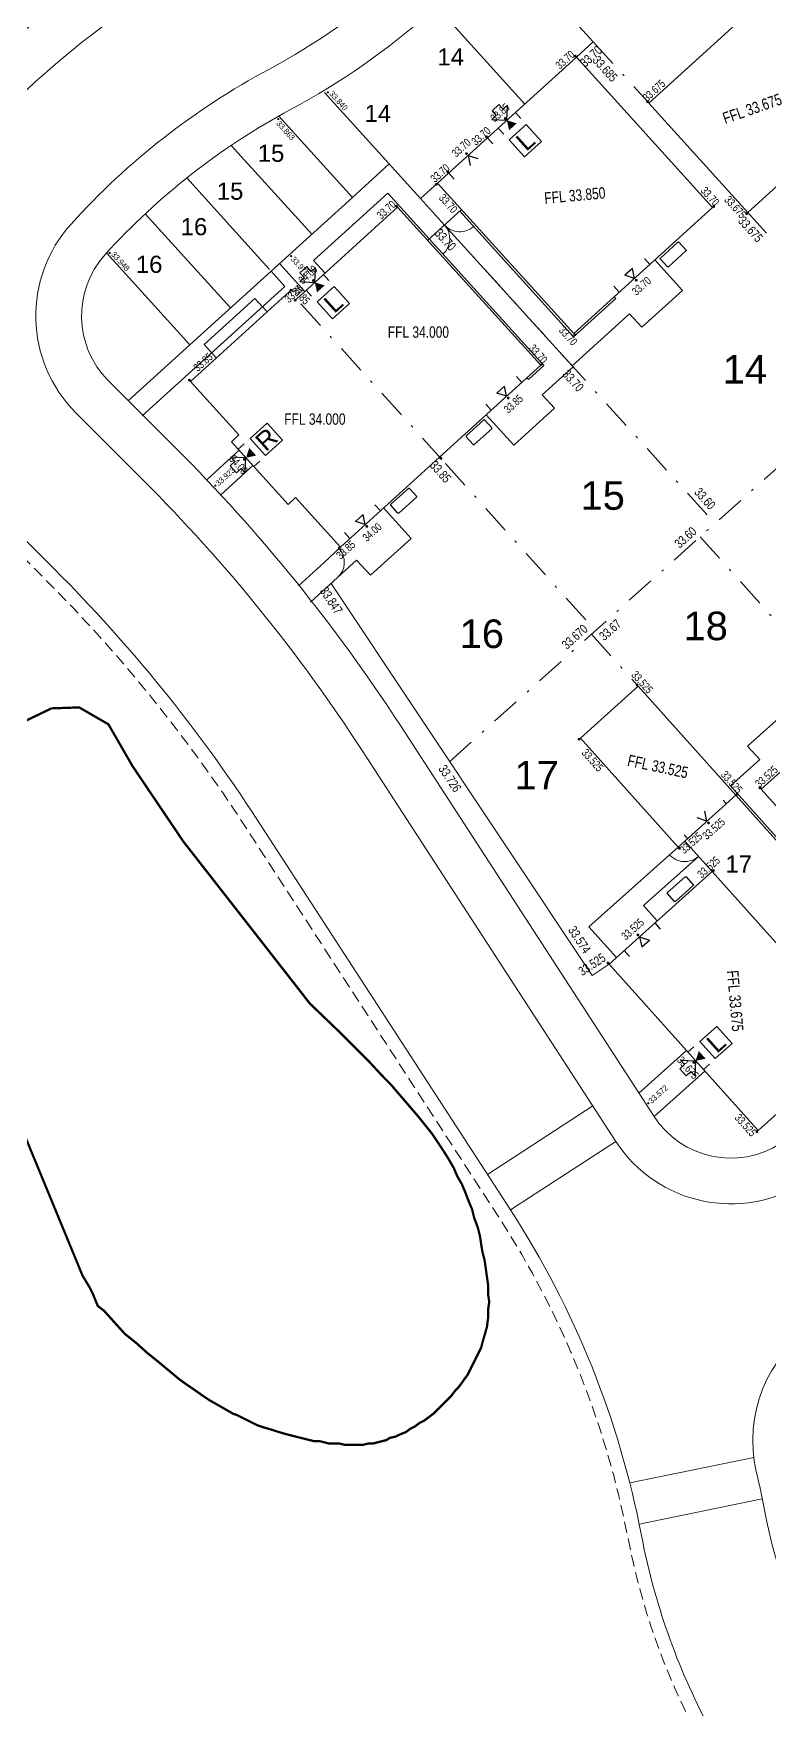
# Model space of a CAD drawing. Header units: metres. Extents: x 337936 to 338610, y 373199 to 374026.
# Drawn here: x 338114.1 to 338146.3, y 373625.1 to 373698.4 of the extents above; entities that cross this region are included whole.
import ezdxf

# ---------------------------------------------------------------- set-up
doc = ezdxf.new("R2010")
doc.units = ezdxf.units.M
doc.linetypes.add('DASHDOT', pattern=[25.4, 12.7, -6.35, 0, -6.35])
doc.linetypes.add('DASHED', pattern=[0.75, 0.5, -0.25])
for name, color, linetype in [('A-WH_HT-Access-Main', 252, 'Continuous'), ('A-WH_HT-Services-ASHP', 252, 'Continuous'), ('A-WH_HT-Wall-Party Wall Line', 252, 'Continuous'), ('A-WH_HT-Wall-Structure', 252, 'Continuous'), ('DGL-Paths', 252, 'Continuous'), ('EXTERNAL_WORKS_BACK_OF_FOOTWAY_LEVELS', 7, 'Continuous'), ('HOUSE_EXTERNAL_LEVELS', 7, 'Continuous'), ('HOUSE_SLAB_LEVEL', 7, 'Continuous'), ('PLOT_BOUNDARY_ANNOTATION', 7, 'Continuous')]:
    doc.layers.add(name, color=color, linetype=linetype)
doc.layers.add('A-WH_HT-Wall-Door Openings', color=252, linetype='Continuous', plot=False)
for name, color, linetype, lineweight in [('DGL_BT Gates', 252, 'Continuous', 9), ('DGL_BT Rear Fencing', 252, 'DASHDOT', 9), ('DGL_BT-Screen Fence', 252, 'FENCELINE2', 9), ('DGL_DRIVE', 252, 'Continuous', 9), ('DGL_Footpath', 252, 'Continuous', 9), ('DGL_Plot Parking', 252, 'Continuous', 9), ('DGL_PlotNo', 252, 'Continuous', 9), ('DGL_ROAD_KERBLINE', 252, 'Continuous', 9), ('DGL_VERGE', 252, 'DASHED', 9), ('POND', 252, 'Continuous', 9), ('REM_PM_G01210_Inland_Water_Line', 252, 'Continuous', 9)]:
    doc.layers.add(name, color=color, linetype=linetype, lineweight=lineweight)
doc.layers.add('HOUSE_DOORS', color=3, linetype='Continuous', true_color=0x00ff00)
doc.styles.add('AnnotativeArial', font='arial.ttf', dxfattribs={"height": 2})
doc.styles.add('ESTROAD', font='arial.ttf', dxfattribs={"width": 0.75})
doc.styles.get("Standard").update_dxf_attribs({"font": 'arial.ttf'})
doc.linetypes.add('FENCELINE2', pattern='A,6.35,-2.54,[132,ltypeshp.shx,S=2.54,R=0,X=-2.54,Y=0],-2.54,25.4', length=36.83)

msp = doc.modelspace()

# ---------------------------------------------------------------- hatches: boundary and pattern name
at = {"layer": 'EXTERNAL_WORKS_BACK_OF_FOOTWAY_LEVELS'}
h = msp.add_hatch(color=256, dxfattribs=at)
edge = h.paths.add_edge_path(flags=17)
edge.add_ellipse((338126.935, 373695.86), major_axis=(0.0354, 0.0354), ratio=1, start_angle=45, end_angle=225, ccw=False)
edge.add_ellipse((338126.935, 373695.86), major_axis=(0.0354, 0.0354), ratio=1, start_angle=225, end_angle=405, ccw=False)
h = msp.add_hatch(color=256, dxfattribs=at)
edge = h.paths.add_edge_path(flags=17)
edge.add_ellipse((338124.767, 373694.694), major_axis=(0.0354, 0.0354), ratio=1, start_angle=45, end_angle=225, ccw=False)
edge.add_ellipse((338124.767, 373694.694), major_axis=(0.0354, 0.0354), ratio=1, start_angle=225, end_angle=405, ccw=False)
h = msp.add_hatch(color=256, dxfattribs=at)
edge = h.paths.add_edge_path(flags=17)
edge.add_ellipse((338117.39, 373688.835), major_axis=(0.0354, 0.0354), ratio=1, start_angle=45, end_angle=225, ccw=False)
edge.add_ellipse((338117.39, 373688.835), major_axis=(0.0354, 0.0354), ratio=1, start_angle=225, end_angle=405, ccw=False)
h = msp.add_hatch(color=256, dxfattribs=at)
edge = h.paths.add_edge_path(flags=17)
edge.add_ellipse((338125.328, 373688.696), major_axis=(0.0354, 0.0354), ratio=1, start_angle=45, end_angle=225, ccw=False)
edge.add_ellipse((338125.328, 373688.696), major_axis=(0.0354, 0.0354), ratio=1, start_angle=225, end_angle=405, ccw=False)
h = msp.add_hatch(color=256, dxfattribs=at)
edge = h.paths.add_edge_path(flags=17)
edge.add_ellipse((338122.013, 373678.654), major_axis=(0.0354, 0.0354), ratio=1, start_angle=45, end_angle=225, ccw=False)
edge.add_ellipse((338122.013, 373678.654), major_axis=(0.0354, 0.0354), ratio=1, start_angle=225, end_angle=405, ccw=False)
h = msp.add_hatch(color=256, dxfattribs=at)
edge = h.paths.add_edge_path(flags=17)
edge.add_ellipse((338140.96, 373651.636), major_axis=(0.0354, 0.0354), ratio=1, start_angle=45, end_angle=225, ccw=False)
edge.add_ellipse((338140.96, 373651.636), major_axis=(0.0354, 0.0354), ratio=1, start_angle=225, end_angle=405, ccw=False)
at = {"layer": 'HOUSE_DOORS'}
for points in [[(338134.774, 373694.638), (338135.203, 373694.5), (338134.87, 373694.198)], [(338126.369, 373687.548), (338126.797, 373687.41), (338126.464, 373687.108)], [(338123.36, 373679.875), (338123.497, 373680.304), (338123.799, 373679.97)], [(338143.033, 373653.493), (338143.173, 373653.92), (338143.474, 373653.585)]]:
    msp.add_hatch(color=256, dxfattribs=at).paths.add_polyline_path(points, flags=17)
at = {"layer": 'HOUSE_EXTERNAL_LEVELS'}
h = msp.add_hatch(color=256, dxfattribs=at)
edge = h.paths.add_edge_path(flags=17)
edge.add_ellipse((338137.763, 373697.447), major_axis=(-0.0448, 0.0448), ratio=1, start_angle=177.19944, end_angle=357.19944, ccw=False)
edge.add_ellipse((338137.763, 373697.447), major_axis=(-0.0448, 0.0448), ratio=1, start_angle=-2.80056, end_angle=177.19944, ccw=False)
h = msp.add_hatch(color=256, dxfattribs=at)
edge = h.paths.add_edge_path(flags=17)
edge.add_ellipse((338140.93, 373695.444), major_axis=(-0.0448, 0.0448), ratio=1, start_angle=-2.80056, end_angle=177.19944, ccw=False)
edge.add_ellipse((338140.93, 373695.444), major_axis=(-0.0448, 0.0448), ratio=1, start_angle=177.19944, end_angle=357.19944, ccw=False)
h = msp.add_hatch(color=256, dxfattribs=at)
edge = h.paths.add_edge_path(flags=17)
edge.add_ellipse((338134.702, 373694.718), major_axis=(0.0448, 0.0448), ratio=1, start_angle=177.19944, end_angle=357.19944, ccw=False)
edge.add_ellipse((338134.702, 373694.718), major_axis=(0.0448, 0.0448), ratio=1, start_angle=-2.80056, end_angle=177.19944, ccw=False)
h = msp.add_hatch(color=256, dxfattribs=at)
edge = h.paths.add_edge_path(flags=17)
edge.add_ellipse((338133.876, 373693.922), major_axis=(-0.0448, 0.0448), ratio=1, start_angle=177.19944, end_angle=357.19944, ccw=False)
edge.add_ellipse((338133.876, 373693.922), major_axis=(-0.0448, 0.0448), ratio=1, start_angle=-2.80056, end_angle=177.19944, ccw=False)
h = msp.add_hatch(color=256, dxfattribs=at)
edge = h.paths.add_edge_path(flags=17)
edge.add_ellipse((338133.004, 373693.179), major_axis=(0.0448, 0.0448), ratio=1, start_angle=177.19944, end_angle=357.19944, ccw=False)
edge.add_ellipse((338133.004, 373693.179), major_axis=(0.0448, 0.0448), ratio=1, start_angle=-2.80056, end_angle=177.19944, ccw=False)
h = msp.add_hatch(color=256, dxfattribs=at)
edge = h.paths.add_edge_path(flags=17)
edge.add_ellipse((338132.18, 373692.384), major_axis=(-0.0448, 0.0448), ratio=1, start_angle=177.19944, end_angle=357.19944, ccw=False)
edge.add_ellipse((338132.18, 373692.384), major_axis=(-0.0448, 0.0448), ratio=1, start_angle=-2.80056, end_angle=177.19944, ccw=False)
h = msp.add_hatch(color=256, dxfattribs=at)
edge = h.paths.add_edge_path(flags=17)
edge.add_ellipse((338131.682, 373691.833), major_axis=(0.0448, 0.0448), ratio=1, start_angle=-2.80056, end_angle=177.19944, ccw=False)
edge.add_ellipse((338131.682, 373691.833), major_axis=(0.0448, 0.0448), ratio=1, start_angle=177.19944, end_angle=357.19944, ccw=False)
h = msp.add_hatch(color=256, dxfattribs=at)
edge = h.paths.add_edge_path(flags=17)
edge.add_ellipse((338129.941, 373690.886), major_axis=(-0.0448, 0.0448), ratio=1, start_angle=177.19944, end_angle=357.19944, ccw=False)
edge.add_ellipse((338129.941, 373690.886), major_axis=(-0.0448, 0.0448), ratio=1, start_angle=-2.80056, end_angle=177.19944, ccw=False)
h = msp.add_hatch(color=256, dxfattribs=at)
edge = h.paths.add_edge_path(flags=17)
edge.add_ellipse((338143.831, 373690.865), major_axis=(0.0448, 0.0448), ratio=1, start_angle=177.19944, end_angle=357.19944, ccw=False)
edge.add_ellipse((338143.831, 373690.865), major_axis=(0.0448, 0.0448), ratio=1, start_angle=-2.80056, end_angle=177.19944, ccw=False)
h = msp.add_hatch(color=256, dxfattribs=at)
edge = h.paths.add_edge_path(flags=17)
edge.add_ellipse((338145.266, 373690.552), major_axis=(0.0448, 0.0448), ratio=1, start_angle=177.19944, end_angle=357.19944, ccw=False)
edge.add_ellipse((338145.266, 373690.552), major_axis=(0.0448, 0.0448), ratio=1, start_angle=-2.80056, end_angle=177.19944, ccw=False)
h = msp.add_hatch(color=256, dxfattribs=at)
edge = h.paths.add_edge_path(flags=17)
edge.add_ellipse((338126.296, 373687.628), major_axis=(0.0448, 0.0448), ratio=1, start_angle=177.19944, end_angle=357.19944, ccw=False)
edge.add_ellipse((338126.296, 373687.628), major_axis=(0.0448, 0.0448), ratio=1, start_angle=-2.80056, end_angle=177.19944, ccw=False)
h = msp.add_hatch(color=256, dxfattribs=at)
edge = h.paths.add_edge_path(flags=17)
edge.add_ellipse((338140.436, 373687.64), major_axis=(0.0448, 0.0448), ratio=1, start_angle=-2.80056, end_angle=177.19944, ccw=False)
edge.add_ellipse((338140.436, 373687.64), major_axis=(0.0448, 0.0448), ratio=1, start_angle=177.19944, end_angle=357.19944, ccw=False)
h = msp.add_hatch(color=256, dxfattribs=at)
edge = h.paths.add_edge_path(flags=17)
edge.add_ellipse((338140.436, 373687.64), major_axis=(0.0448, 0.0448), ratio=1, start_angle=-2.80056, end_angle=177.19944, ccw=False)
edge.add_ellipse((338140.436, 373687.64), major_axis=(0.0448, 0.0448), ratio=1, start_angle=177.19944, end_angle=357.19944, ccw=False)
h = msp.add_hatch(color=256, dxfattribs=at)
edge = h.paths.add_edge_path(flags=17)
edge.add_ellipse((338140.436, 373687.64), major_axis=(0.0448, 0.0448), ratio=1, start_angle=-2.80056, end_angle=177.19944, ccw=False)
edge.add_ellipse((338140.436, 373687.64), major_axis=(0.0448, 0.0448), ratio=1, start_angle=177.19944, end_angle=357.19944, ccw=False)
h = msp.add_hatch(color=256, dxfattribs=at)
edge = h.paths.add_edge_path(flags=17)
edge.add_ellipse((338125.321, 373687.204), major_axis=(-0.0448, 0.0448), ratio=1, start_angle=-92.80056, end_angle=87.19944, ccw=False)
edge.add_ellipse((338125.321, 373687.204), major_axis=(-0.0448, 0.0448), ratio=1, start_angle=87.19944, end_angle=267.19944, ccw=False)
h = msp.add_hatch(color=256, dxfattribs=at)
edge = h.paths.add_edge_path(flags=17)
edge.add_ellipse((338125.51, 373686.769), major_axis=(-0.0448, 0.0448), ratio=1, start_angle=177.19944, end_angle=357.19944, ccw=False)
edge.add_ellipse((338125.51, 373686.769), major_axis=(-0.0448, 0.0448), ratio=1, start_angle=-2.80056, end_angle=177.19944, ccw=False)
h = msp.add_hatch(color=256, dxfattribs=at)
edge = h.paths.add_edge_path(flags=17)
edge.add_ellipse((338137.749, 373685.251), major_axis=(0.0448, 0.0448), ratio=1, start_angle=-2.80056, end_angle=177.19944, ccw=False)
edge.add_ellipse((338137.749, 373685.251), major_axis=(0.0448, 0.0448), ratio=1, start_angle=177.19944, end_angle=357.19944, ccw=False)
h = msp.add_hatch(color=256, dxfattribs=at)
edge = h.paths.add_edge_path(flags=17)
edge.add_ellipse((338136.31, 373683.971), major_axis=(0.0448, 0.0448), ratio=1, start_angle=177.19944, end_angle=357.19944, ccw=False)
edge.add_ellipse((338136.31, 373683.971), major_axis=(0.0448, 0.0448), ratio=1, start_angle=-2.80056, end_angle=177.19944, ccw=False)
h = msp.add_hatch(color=256, dxfattribs=at)
edge = h.paths.add_edge_path(flags=17)
edge.add_ellipse((338120.875, 373683.271), major_axis=(-0.0448, 0.0448), ratio=1, start_angle=-2.80056, end_angle=177.19944, ccw=False)
edge.add_ellipse((338120.875, 373683.271), major_axis=(-0.0448, 0.0448), ratio=1, start_angle=177.19944, end_angle=357.19944, ccw=False)
h = msp.add_hatch(color=256, dxfattribs=at)
edge = h.paths.add_edge_path(flags=17)
edge.add_ellipse((338134.832, 373682.485), major_axis=(0.0448, 0.0448), ratio=1, start_angle=-2.80056, end_angle=177.19944, ccw=False)
edge.add_ellipse((338134.832, 373682.485), major_axis=(0.0448, 0.0448), ratio=1, start_angle=177.19944, end_angle=357.19944, ccw=False)
h = msp.add_hatch(color=256, dxfattribs=at)
edge = h.paths.add_edge_path(flags=17)
edge.add_ellipse((338123.279, 373679.802), major_axis=(-0.0448, 0.0448), ratio=1, start_angle=177.19944, end_angle=357.19944, ccw=False)
edge.add_ellipse((338123.279, 373679.802), major_axis=(-0.0448, 0.0448), ratio=1, start_angle=-2.80056, end_angle=177.19944, ccw=False)
h = msp.add_hatch(color=256, dxfattribs=at)
edge = h.paths.add_edge_path(flags=17)
edge.add_ellipse((338131.879, 373679.854), major_axis=(0.0448, 0.0448), ratio=1, start_angle=-2.80056, end_angle=177.19944, ccw=False)
edge.add_ellipse((338131.879, 373679.854), major_axis=(0.0448, 0.0448), ratio=1, start_angle=177.19944, end_angle=357.19944, ccw=False)
h = msp.add_hatch(color=256, dxfattribs=at)
edge = h.paths.add_edge_path(flags=17)
edge.add_ellipse((338131.884, 373679.856), major_axis=(-0.0448, 0.0448), ratio=1, start_angle=177.19944, end_angle=357.19944, ccw=False)
edge.add_ellipse((338131.884, 373679.856), major_axis=(-0.0448, 0.0448), ratio=1, start_angle=-2.80056, end_angle=177.19944, ccw=False)
h = msp.add_hatch(color=256, dxfattribs=at)
edge = h.paths.add_edge_path(flags=17)
edge.add_ellipse((338128.645, 373676.871), major_axis=(0.0448, 0.0448), ratio=1, start_angle=-2.80056, end_angle=177.19944, ccw=False)
edge.add_ellipse((338128.645, 373676.871), major_axis=(0.0448, 0.0448), ratio=1, start_angle=177.19944, end_angle=357.19944, ccw=False)
h = msp.add_hatch(color=256, dxfattribs=at)
edge = h.paths.add_edge_path(flags=17)
edge.add_ellipse((338127.438, 373675.923), major_axis=(-0.0448, 0.0448), ratio=1, start_angle=177.19944, end_angle=357.19944, ccw=False)
edge.add_ellipse((338127.438, 373675.923), major_axis=(-0.0448, 0.0448), ratio=1, start_angle=-2.80056, end_angle=177.19944, ccw=False)
h = msp.add_hatch(color=256, dxfattribs=at)
edge = h.paths.add_edge_path(flags=17)
edge.add_ellipse((338140.468, 373669.933), major_axis=(-0.0448, 0.0448), ratio=1, start_angle=86.87887, end_angle=266.87887, ccw=False)
edge.add_ellipse((338140.468, 373669.933), major_axis=(-0.0448, 0.0448), ratio=1, start_angle=-93.12113, end_angle=86.87887, ccw=False)
h = msp.add_hatch(color=256, dxfattribs=at)
edge = h.paths.add_edge_path(flags=17)
edge.add_ellipse((338137.935, 373667.563), major_axis=(-0.0448, 0.0448), ratio=1, start_angle=-93.12113, end_angle=86.87887, ccw=False)
edge.add_ellipse((338137.935, 373667.563), major_axis=(-0.0448, 0.0448), ratio=1, start_angle=86.87887, end_angle=266.87887, ccw=False)
h = msp.add_hatch(color=256, dxfattribs=at)
edge = h.paths.add_edge_path(flags=17)
edge.add_ellipse((338145.848, 373665.43), major_axis=(0.0448, 0.0448), ratio=1, start_angle=86.87887, end_angle=266.87887, ccw=False)
edge.add_ellipse((338145.848, 373665.43), major_axis=(0.0448, 0.0448), ratio=1, start_angle=266.87887, end_angle=446.87887, ccw=False)
h = msp.add_hatch(color=256, dxfattribs=at)
edge = h.paths.add_edge_path(flags=17)
edge.add_ellipse((338144.846, 373665.16), major_axis=(-0.0448, 0.0448), ratio=1, start_angle=86.87887, end_angle=266.87887, ccw=False)
edge.add_ellipse((338144.846, 373665.16), major_axis=(-0.0448, 0.0448), ratio=1, start_angle=-93.12113, end_angle=86.87887, ccw=False)
h = msp.add_hatch(color=256, dxfattribs=at)
edge = h.paths.add_edge_path(flags=17)
edge.add_ellipse((338143.6, 373663.897), major_axis=(-0.0448, 0.0448), ratio=1, start_angle=-93.12113, end_angle=86.87887, ccw=False)
edge.add_ellipse((338143.6, 373663.897), major_axis=(-0.0448, 0.0448), ratio=1, start_angle=86.87887, end_angle=266.87887, ccw=False)
h = msp.add_hatch(color=256, dxfattribs=at)
edge = h.paths.add_edge_path(flags=17)
edge.add_ellipse((338142.313, 373662.79), major_axis=(0.0448, 0.0448), ratio=1, start_angle=86.87887, end_angle=266.87887, ccw=False)
edge.add_ellipse((338142.313, 373662.79), major_axis=(0.0448, 0.0448), ratio=1, start_angle=266.87887, end_angle=446.87887, ccw=False)
h = msp.add_hatch(color=256, dxfattribs=at)
edge = h.paths.add_edge_path(flags=17)
edge.add_ellipse((338143.814, 373661.817), major_axis=(0.0448, 0.0448), ratio=1, start_angle=86.87887, end_angle=266.87887, ccw=False)
edge.add_ellipse((338143.814, 373661.817), major_axis=(0.0448, 0.0448), ratio=1, start_angle=266.87887, end_angle=446.87887, ccw=False)
h = msp.add_hatch(color=256, dxfattribs=at)
edge = h.paths.add_edge_path(flags=17)
edge.add_ellipse((338140.508, 373658.998), major_axis=(-0.0448, 0.0448), ratio=1, start_angle=86.87887, end_angle=266.87887, ccw=False)
edge.add_ellipse((338140.508, 373658.998), major_axis=(-0.0448, 0.0448), ratio=1, start_angle=-93.12113, end_angle=86.87887, ccw=False)
h = msp.add_hatch(color=256, dxfattribs=at)
edge = h.paths.add_edge_path(flags=17)
edge.add_ellipse((338139.195, 373657.774), major_axis=(-0.0448, 0.0448), ratio=1, start_angle=86.87887, end_angle=266.87887, ccw=False)
edge.add_ellipse((338139.195, 373657.774), major_axis=(-0.0448, 0.0448), ratio=1, start_angle=-93.12113, end_angle=86.87887, ccw=False)
h = msp.add_hatch(color=256, dxfattribs=at)
edge = h.paths.add_edge_path(flags=17)
edge.add_ellipse((338142.953, 373653.42), major_axis=(0.0448, 0.0448), ratio=1, start_angle=266.87887, end_angle=446.87887, ccw=False)
edge.add_ellipse((338142.953, 373653.42), major_axis=(0.0448, 0.0448), ratio=1, start_angle=86.87887, end_angle=266.87887, ccw=False)
h = msp.add_hatch(color=256, dxfattribs=at)
edge = h.paths.add_edge_path(flags=17)
edge.add_ellipse((338145.716, 373650.39), major_axis=(-0.0448, 0.0448), ratio=1, start_angle=86.87887, end_angle=266.87887, ccw=False)
edge.add_ellipse((338145.716, 373650.39), major_axis=(-0.0448, 0.0448), ratio=1, start_angle=-93.12113, end_angle=86.87887, ccw=False)

# ---------------------------------------------------------------- linework, layer by layer
at = {"layer": 'A-WH_HT-Access-Main'}
for points in [[(338134.774, 373694.638), (338134.807, 373695.294), (338134.614, 373695.12), (338134.426, 373695.327), (338134.122, 373695.052), (338134.31, 373694.845), (338134.118, 373694.67), (338134.774, 373694.638)], [(338126.369, 373687.547), (338126.401, 373688.204), (338126.208, 373688.029), (338126.02, 373688.236), (338125.717, 373687.961), (338125.905, 373687.754), (338125.712, 373687.579), (338126.369, 373687.547)], [(338123.354, 373679.872), (338122.697, 373679.904), (338122.872, 373679.711), (338122.665, 373679.523), (338122.94, 373679.219), (338123.147, 373679.408), (338123.322, 373679.215), (338123.354, 373679.872)], [(338143.033, 373653.493), (338142.997, 373652.836), (338142.824, 373653.03), (338142.615, 373652.843), (338142.342, 373653.148), (338142.55, 373653.335), (338142.376, 373653.528), (338143.033, 373653.493)]]:
    msp.add_lwpolyline(points, dxfattribs=at)
at = {"layer": 'A-WH_HT-Services-ASHP'}
for points in [[(338141.491, 373688.568, -0.414214), (338141.493, 373688.61), (338142.26, 373689.306, -0.414214), (338142.302, 373689.304), (338142.61, 373688.964, -0.414214), (338142.608, 373688.922), (338141.841, 373688.227, -0.414214), (338141.799, 373688.229)], [(338133.806, 373681.524, 0.414214), (338133.764, 373681.526), (338132.997, 373680.83, 0.414214), (338132.995, 373680.788), (338133.303, 373680.449, 0.414214), (338133.345, 373680.447), (338134.112, 373681.142, 0.414214), (338134.114, 373681.184)], [(338142.928, 373661.197, -0.414214), (338142.926, 373661.155), (338142.155, 373660.464, -0.414214), (338142.113, 373660.466), (338141.807, 373660.807, -0.414214), (338141.809, 373660.85), (338142.58, 373661.541, -0.414214), (338142.622, 373661.538)]]:
    msp.add_lwpolyline(points, format="xyb", close=True, dxfattribs=at)
at = {"layer": 'A-WH_HT-Services-ASHP', "elevation": 0}
msp.add_lwpolyline([(338129.695, 373677.796, -0.414214), (338129.697, 373677.838), (338130.463, 373678.533, -0.414214), (338130.506, 373678.531), (338130.813, 373678.192, -0.414214), (338130.811, 373678.149), (338130.045, 373677.454, -0.414214), (338130.002, 373677.456)], format="xyb", close=True, dxfattribs=at)
at = {"layer": 'A-WH_HT-Wall-Door Openings', "linetype": 'ByBlock'}
for p, q in [((338135.39, 373694.72), (338135.153, 373694.981)), ((338134.633, 373694.033), (338134.396, 373694.294)), ((338134.162, 373693.607), (338133.925, 373693.868)), ((338132.466, 373692.068), (338132.229, 373692.329)), ((338141.033, 373688.329), (338140.797, 373688.59)), ((338126.984, 373687.629), (338126.748, 373687.89)), ((338139.692, 373687.113), (338139.456, 373687.374)), ((338126.227, 373686.942), (338125.99, 373687.203)), ((338135.43, 373683.172), (338135.193, 373683.433)), ((338134.089, 373681.956), (338133.852, 373682.217)), ((338123.272, 373680.487), (338123.011, 373680.25)), ((338123.959, 373679.73), (338123.698, 373679.493)), ((338129.237, 373677.556), (338129, 373677.817)), ((338127.896, 373676.34), (338127.659, 373676.601)), ((338141.254, 373659.522), (338141.489, 373659.259)), ((338139.906, 373658.313), (338140.142, 373658.051)), ((338142.954, 373654.108), (338142.692, 373653.873)), ((338143.637, 373653.347), (338143.374, 373653.112))]:
    msp.add_line(p, q, dxfattribs=at)
at = {"layer": 'A-WH_HT-Wall-Party Wall Line', "linetype": 'DASHDOT', "lineweight": 15, "ltscale": 0.1}
for points in [[(338131.93, 373679.796), (338125.161, 373687.262)], [(338131.93, 373679.796), (338125.464, 373686.928)]]:
    msp.add_lwpolyline(points, dxfattribs=at)
at = {"layer": 'A-WH_HT-Wall-Structure', "lineweight": -3}
for p, q in [((338121.524, 373684.825), (338123.748, 373686.842)), ((338123.748, 373686.842), (338124.277, 373686.258)), ((338122.053, 373684.241), (338121.524, 373684.825))]:
    msp.add_line(p, q, dxfattribs=at)
at = {"layer": 'A-WH_HT-Wall-Structure'}
for p, q in [((338144.237, 373664.902), (338144.38, 373664.742)), ((338142.532, 373663.373), (338142.675, 373663.213))]:
    msp.add_line(p, q, dxfattribs=at)
for points in [[(338140.979, 373695.389), (338145.32, 373690.602), (338150.063, 373694.902), (338145.722, 373699.69)], [(338140.517, 373669.878), (338137.99, 373667.612), (338142.264, 373662.845), (338144.791, 373665.111)]]:
    msp.add_lwpolyline(points, close=True, dxfattribs=at)
at = {"layer": 'A-WH_HT-Wall-Structure', "lineweight": -3}
for points in [[(338137.813, 373697.392), (338131.736, 373691.883), (338137.7, 373685.306), (338143.776, 373690.816)], [(338139.244, 373657.719), (338145.771, 373650.439), (338150.287, 373654.488), (338143.759, 373661.768)]]:
    msp.add_lwpolyline(points, close=True, dxfattribs=at)
for points in [[(338125.564, 373686.817), (338129.991, 373690.83), (338136.256, 373683.921), (338131.83, 373679.907)], [(338131.83, 373679.907), (338127.487, 373675.969), (338125.528, 373678.129), (338125.202, 373677.833), (338122.715, 373680.576), (338123.041, 373680.872), (338120.919, 373683.213), (338125.262, 373687.151)], [(338149.914, 373668.977), (338145.897, 373665.375), (338152.273, 373658.263), (338156.29, 373661.865)]]:
    msp.add_lwpolyline(points, dxfattribs=at)
at = {"layer": 'DGL-Paths', "flags": 128}
for points in [[(338128.011, 373691.264), (338129.623, 373692.725)], [(338126.308, 373688.505), (338129.561, 373691.454)], [(338129.561, 373691.454), (338136.397, 373683.914), (338135.716, 373683.296), (338135.649, 373683.37)], [(338130.995, 373691.211), (338132.043, 373690.056)], [(338132.71, 373690.66), (338137.693, 373685.165), (338139.541, 373686.84), (338139.474, 373686.915)], [(338141.252, 373688.527), (338142.461, 373687.193), (338140.683, 373685.581), (338140.146, 373686.174), (338137.631, 373683.893), (338132.043, 373690.056)], [(338124.456, 373688.04), (338125.06, 373687.373)], [(338125.924, 373687.143), (338124.815, 373688.365)], [(338126.813, 373687.949), (338126.308, 373688.505)], [(338125.06, 373687.373), (338118.811, 373681.706)], [(338122.204, 373684.783), (338123.991, 373686.403)], [(338120.9, 373684.815), (338118.206, 373682.373)], [(338133.871, 373681.758), (338135.08, 373680.425), (338136.858, 373682.037), (338136.321, 373682.63), (338137.669, 373683.851), (338137.125, 373684.451)], [(338123.05, 373680.203), (338121.649, 373678.916)], [(338123.659, 373679.54), (338122.258, 373678.253)], [(338129.372, 373677.679), (338130.581, 373676.345), (338128.803, 373674.733), (338128.198, 373675.401)], [(338126.77, 373675.297), (338125.657, 373674.273)], [(338128.198, 373675.401), (338126.185, 373673.55)], [(338148.294, 373667.525), (338147.093, 373668.865), (338145.306, 373667.263), (338145.84, 373666.667), (338144.559, 373665.519)], [(338151.203, 373658.109), (338144.559, 373665.519)], [(338142.264, 373662.845), (338138.366, 373659.35), (338139.567, 373658.009)], [(338141.354, 373659.612), (338140.753, 373660.282), (338143.159, 373662.438)], [(338140.753, 373660.282), (338140.753, 373660.282)], [(338138.107, 373658.043), (338138.105, 373658.041)], [(338142.633, 373653.939), (338140.555, 373652.077)], [(338143.434, 373653.046), (338141.217, 373651.058)]]:
    msp.add_lwpolyline(points, dxfattribs=at)
at = {"layer": 'DGL_BT Gates'}
for centre, start, end in [((338131.376, 373689.451), 311.87887, 41.87887), ((338132.71, 373690.66), 222.52001, 312.52001), ((338126.759, 373675.3), 311.87887, 41.87887), ((338142.558, 373663.108), 221.87738, 311.87887)]:
    msp.add_arc(centre, 0.9, start, end, dxfattribs=at)
at = {"layer": 'DGL_BT Rear Fencing', "ltscale": 0.1, "flags": 128}
for points in [[(338138.554, 373698.064), (338140.907, 373695.468)], [(338145.286, 373690.639), (338152.395, 373682.799)], [(338132.043, 373690.056), (338143.882, 373676.999)], [(338132.27, 373666.588), (338147.999, 373680.691), (338148.923, 373679.661)], [(338132.087, 373679.623), (338138.647, 373672.306)], [(338143.238, 373676.422), (338149.914, 373668.977)], [(338138.477, 373672.154), (338140.517, 373669.878)]]:
    msp.add_lwpolyline(points, dxfattribs=at)
at = {"layer": 'DGL_BT-Screen Fence', "ltscale": 0.03, "flags": 128}
for points in [[(338138.69, 373697.914), (338136.872, 373699.918), (338137.155, 373704.816), (338142.176, 373709.209)], [(338137.813, 373697.392), (338138.554, 373698.064)], [(338131.302, 373689.384), (338132.784, 373690.727)], [(338127.487, 373675.969), (338126.77, 373675.297)], [(338127.077, 373674.37), (338138.513, 373657.232), (338139.244, 373657.719)], [(338151.873, 373658.71), (338151.129, 373658.043), (338144.791, 373665.111)], [(338143.759, 373661.768), (338142.558, 373663.108)]]:
    msp.add_lwpolyline(points, dxfattribs=at)
at = {"layer": 'DGL_DRIVE'}
for points in [[(338135.559, 373695.349), (338131.692, 373699.615)], [(338130.995, 373691.211), (338126.79, 373695.849)], [(338124.787, 373694.82), (338128.011, 373691.264)], [(338122.708, 373693.54), (338126.234, 373689.652)], [(338120.762, 373692.113), (338124.391, 373688.111)], [(338131.736, 373691.883), (338130.995, 373691.211)], [(338128.011, 373691.264), (338124.456, 373688.04)], [(338118.944, 373690.545), (338122.678, 373686.428)], [(338117.255, 373688.836), (338120.9, 373684.815)], [(338124.456, 373688.04), (338120.9, 373684.815)]]:
    msp.add_lwpolyline(points, dxfattribs=at)
at = {"layer": 'DGL_Footpath'}
for p, q in [((338117.327, 373683.252), (338120.279, 373680.3)), ((338130.114, 373668.156), (338141.217, 373651.059))]:
    msp.add_line(p, q, dxfattribs=at)
at = {"layer": 'DGL_Footpath', "flags": 128}
for points in [[(338102.434, 373693.819, -0.015874), (338104.471, 373692.971, 0.336215), (338109.184, 373694.038, -0.09315), (338120.551, 373703.333, 0.113623), (338128.773, 373710.631, -0.053984), (338133.027, 373715.42), (338151.043, 373731.755)], [(338144.312, 373712.828), (338139.408, 373708.382, 0.056193), (338136.41, 373704.977, -0.117733), (338125.301, 373695.102, 0.085649), (338117.193, 373688.768, 0.400037), (338117.327, 373683.252), (338120.279, 373680.3, -0.052408), (338130.114, 373668.156), (338141.217, 373651.059)]]:
    msp.add_lwpolyline(points, format="xyb", dxfattribs=at)
at = {"layer": 'DGL_Footpath'}
for centre, radius, start, end in [((338067.423, 373627.444), 74.75, 33, 45), ((338144.571, 373653.237), 4, 213, 303)]:
    msp.add_arc(centre, radius, start, end, dxfattribs=at)
at = {"layer": 'DGL_ROAD_KERBLINE', "flags": 128}
for points in [[(338101.724, 373691.949, -0.015874), (338103.644, 373691.15, 0.336215), (338110.715, 373692.75, -0.09502), (338121.756, 373701.711, 0.117733), (338130.261, 373709.272, -0.056193), (338134.37, 373713.938), (338152.386, 373730.273), (338156.081, 373726.199), (338155.933, 373726.065, 0.414214), (338155.518, 373717.59), (338162.847, 373709.506), (338158.773, 373705.812), (338151.444, 373713.895, 0.414214), (338142.968, 373714.31)], [(338142.968, 373714.31), (338138.065, 373709.864, 0.056193), (338134.77, 373706.122, -0.117733), (338124.355, 373696.864, 0.085649), (338115.712, 373690.112, 0.400037), (338115.913, 373681.838), (338118.865, 373678.886, -0.052408), (338128.436, 373667.066), (338139.539, 373649.969)], [(338077.441, 373690.586), (338085.761, 373689.94, -0.071443), (338099.773, 373686.807, -0.106081), (338109.375, 373680.598), (338114.976, 373674.997, -0.052408), (338123.824, 373664.071), (338134.927, 373646.974)], [(338134.927, 373646.974, -0.096851), (338140.662, 373632.733, 0.074603), (338143.62, 373624.336), (338146.474, 373618.954, 0.145268), (338156.639, 373608.599), (338167.167, 373602.763, -0.100695), (338173.838, 373597.066), (338181.46, 373587.31, -0.097571), (338186.699, 373576.962, 0.053681), (338190.684, 373567.026)], [(338148.265, 373641.923, 0.315946), (338145.689, 373635.528, -0.009873), (338146.063, 373633.77, 0.074603), (338148.479, 373626.913), (338151.333, 373621.531, 0.145268), (338159.306, 373613.409), (338169.834, 373607.573, -0.100695), (338178.172, 373600.452), (338178.412, 373600.144)]]:
    msp.add_lwpolyline(points, format="xyb", dxfattribs=at)
for points in [[(338138.532, 373651.521), (338133.919, 373648.525)], [(338139.539, 373649.969), (338134.927, 373646.974)], [(338145.58, 373636.142), (338140.151, 373635.029)], [(338145.952, 373634.33), (338140.564, 373633.225)]]:
    msp.add_lwpolyline(points, dxfattribs=at)
at = {"layer": 'DGL_ROAD_KERBLINE'}
msp.add_arc((338144.571, 373653.237), 6, 213, 303, dxfattribs=at)
at = {"layer": 'DGL_VERGE', "flags": 128}
msp.add_lwpolyline([(338154.646, 373609.104, -0.125849), (338145.944, 373618.673), (338143.09, 373624.055, -0.074603), (338140.073, 373632.62, 0.096851), (338134.423, 373646.647), (338123.32, 373663.744, 0.052408), (338114.552, 373674.573), (338108.951, 373680.174, 0.106081), (338099.56, 373686.246, 0.071443), (338085.715, 373689.342), (338077.394, 373689.987, 0.120086), (338074.87, 373689.576)], format="xyb", dxfattribs=at)
at = {"layer": 'HOUSE_DOORS'}
for p, q in [((338133.077, 373693.099), (338133.506, 373692.961)), ((338133.077, 373693.099), (338133.172, 373692.659)), ((338140.268, 373688.16), (338139.934, 373687.858)), ((338140.268, 373688.16), (338139.934, 373687.858)), ((338140.268, 373688.16), (338139.934, 373687.858)), ((338140.363, 373687.721), (338140.268, 373688.16)), ((338140.363, 373687.721), (338140.268, 373688.16)), ((338140.363, 373687.721), (338140.268, 373688.16)), ((338140.363, 373687.721), (338139.934, 373687.858)), ((338140.363, 373687.721), (338139.934, 373687.858)), ((338140.363, 373687.721), (338139.934, 373687.858)), ((338134.664, 373683.005), (338134.331, 373682.703)), ((338134.759, 373682.565), (338134.664, 373683.005)), ((338134.759, 373682.565), (338134.331, 373682.703)), ((338128.477, 373677.392), (338128.143, 373677.089)), ((338128.572, 373676.952), (338128.143, 373677.089)), ((338128.572, 373676.952), (338128.477, 373677.392)), ((338143.528, 373663.978), (338143.1, 373664.118)), ((338143.528, 373663.978), (338143.435, 373664.418)), ((338140.58, 373658.918), (338141.008, 373658.778)), ((338140.58, 373658.918), (338140.673, 373658.477)), ((338140.673, 373658.477), (338141.008, 373658.778))]:
    msp.add_line(p, q, dxfattribs=at)
at = {"layer": 'HOUSE_EXTERNAL_LEVELS', "color": 0, "flags": 128}
for points in [[(338134.874, 373693.783), (338135.615, 373694.455), (338136.287, 373693.714), (338135.546, 373693.042), (338134.874, 373693.783)], [(338126.468, 373686.694), (338127.209, 373687.365), (338127.881, 373686.624), (338127.14, 373685.953), (338126.468, 373686.694)], [(338123.542, 373680.716), (338124.283, 373681.388), (338124.955, 373680.647), (338124.214, 373679.975), (338123.542, 373680.716)], [(338143.221, 373654.332), (338143.965, 373655), (338144.633, 373654.255), (338143.888, 373653.588), (338143.221, 373654.332)]]:
    msp.add_lwpolyline(points, dxfattribs=at)
at = {"layer": 'POND', "const_width": 0.1, "flags": 128}
for points in [[(338125.935, 373656.276), (338120.616, 373663.083), (338118.39, 373666.383), (338117.333, 373668.214), (338116.053, 373668.953), (338114.842, 373668.911), (338112.95, 373668)], [(338112.65, 373652.7), (338116.2, 373644.1), (338116.5, 373643.6), (338116.65, 373643.3), (338116.87, 373642.77), (338117.15, 373642.55), (338118.05, 373641.55), (338118.55, 373641.15), (338119.05, 373640.7), (338119.55, 373640.3), (338120.45, 373639.55), (338120.8, 373639.3), (338121.1, 373639.1), (338121.45, 373638.85), (338121.75, 373638.65), (338122.8, 373638.05), (338122.95, 373638), (338123.85, 373637.55), (338124.15, 373637.45), (338124.5, 373637.35), (338124.8, 373637.25), (338125.15, 373637.15), (338126.35, 373636.85), (338126.6, 373636.85), (338127, 373636.75), (338127.45, 373636.75), (338127.65, 373636.7), (338128.5, 373636.7), (338128.7, 373636.75), (338128.9, 373636.75), (338129.5, 373636.9), (338129.65, 373637), (338129.9, 373637.05), (338130.1, 373637.15), (338130.35, 373637.25), (338130.55, 373637.4), (338130.75, 373637.5), (338130.95, 373637.65), (338131.15, 373637.75), (338131.55, 373638.05), (338132.35, 373638.85), (338132.5, 373639.05), (338132.65, 373639.2), (338132.8, 373639.4), (338132.9, 373639.55), (338133.05, 373639.75), (338133.65, 373640.95), (338133.7, 373641.15), (338133.9, 373641.85), (338133.95, 373642.25), (338133.95, 373642.6), (338134, 373642.95), (338133.95, 373643.3), (338133.95, 373643.7), (338133.8, 373644.75), (338133.7, 373645.15), (338133.65, 373645.45), (338133.6, 373645.8), (338133.5, 373646.2), (338133.35, 373646.6), (338133.25, 373647), (338133.1, 373647.35), (338132.95, 373647.75), (338132.8, 373648.1), (338132.6, 373648.45), (338132.45, 373648.8), (338132.25, 373649.15), (338132, 373649.55), (338131.5, 373650.3), (338130.9, 373651.05), (338129.7, 373652.45), (338129.4, 373652.75), (338128.75, 373653.45), (338127.45, 373654.75), (338126.15, 373656), (338125.95, 373656.25), (338125.935, 373656.276)]]:
    msp.add_lwpolyline(points, dxfattribs=at)
at = {"layer": 'REM_PM_G01210_Inland_Water_Line'}
msp.add_lwpolyline([(338116.87, 373642.77), (338116.65, 373643.3), (338116.5, 373643.6), (338116.2, 373644.1), (338112.65, 373652.7), (338109.95, 373659.1), (338109.77, 373659.62)], dxfattribs=at)

# ---------------------------------------------------------------- texts
at = {"layer": 'DGL_Plot Parking', "char_height": 0.75, "attachment_point": 5, "style": 'AnnotativeArial'}
for s, insert in [('14', (338132.313, 373697.412)), ('14', (338129.126, 373694.937)), ('15', (338124.45, 373693.191)), ('15', (338122.659, 373691.532)), ('16', (338121.078, 373689.978)), ('16', (338119.116, 373688.332)), ('17', (338144.92, 373662.104))]:
    msp.add_mtext(s, dxfattribs=dict(at, insert=insert))
at = {"layer": 'DGL_PlotNo', "char_height": 1.25, "width": 2.66537, "attachment_point": 5, "style": 'AnnotativeArial'}
for s, insert in [('14', (338145.191, 373683.744)), ('15', (338138.967, 373678.214)), ('16', (338133.676, 373672.166)), ('18', (338143.474, 373672.51)), ('17', (338136.077, 373665.988))]:
    msp.add_mtext(s, dxfattribs=dict(at, insert=insert))
at = {"layer": 'EXTERNAL_WORKS_BACK_OF_FOOTWAY_LEVELS', "linetype": 'Continuous', "style": 'ESTROAD', "width": 0.75}
for s, rotation, p in [('33.840', 312.19943, (338126.979, 373695.777)), ('33.863', 312.19943, (338124.663, 373694.476)), ('33.948', 312.19943, (338117.433, 373688.753)), ('33.976', 312.19943, (338125.296, 373688.547)), ('33.923', 42.19944, (338122.162, 373678.622)), ('33.572', 41.87887, (338141.108, 373651.603))]:
    msp.add_text(s, height=0.25, rotation=rotation, dxfattribs=at).set_placement(p)
at = {"layer": 'HOUSE_DOORS', "color": 100, "linetype": 'Continuous', "style": 'ESTROAD', "width": 0.75}
for s, rotation, p in [('33.85', 42.19944, (338134.248, 373694.535)), ('33.70', 42.19944, (338132.552, 373692.997)), ('34.00', 42.19944, (338125.843, 373687.446)), ('33.70', 42.19944, (338140.442, 373686.952)), ('33.85', 42.19944, (338134.837, 373681.795)), ('34.00', 312.19943, (338122.591, 373679.796)), ('34.00', 42.19944, (338128.651, 373676.183)), ('33.525', 41.87887, (338143.525, 373663.14)), ('33.525', 41.87887, (338139.977, 373658.749)), ('33.675', 311.87888, (338142.195, 373653.495))]:
    msp.add_text(s, height=0.35, rotation=rotation, dxfattribs=at).set_placement(p)
at = {"layer": 'HOUSE_EXTERNAL_LEVELS', "color": 0, "linetype": 'Continuous', "style": 'ESTROAD', "width": 0.75}
for s, rotation, p in [('33.70', 42.19944, (338137.094, 373696.845)), ('33.675', 42.19944, (338140.916, 373695.436)), ('33.70', 42.19944, (338133.418, 373693.512)), ('33.70', 42.19944, (338131.625, 373691.886)), ('33.70', 312.19943, (338143.229, 373691.534)), ('33.70', 42.19944, (338129.271, 373690.285)), ('33.70', 312.19943, (338131.769, 373691.217)), ('33.675', 312.19943, (338144.263, 373691.138)), ('33.85', 42.19944, (338125.236, 373686.625)), ('33.85', 312.19943, (338125.314, 373687.218)), ('33.70', 312.19943, (338137.02, 373685.426)), ('33.85', 42.19944, (338121.253, 373683.62)), ('33.70', 312.19943, (338135.708, 373684.641)), ('33.85', 42.19944, (338127.5, 373675.409)), ('33.525', 311.87888, (338140.19, 373670.359)), ('33.525', 311.87888, (338138.019, 373666.946)), ('33.525', 311.87888, (338144.11, 373665.987)), ('33.525', 41.87887, (338145.834, 373665.423)), ('33.525', 41.87887, (338142.534, 373662.52)), ('33.525', 41.87887, (338143.301, 373661.461)), ('33.525', 311.87888, (338144.717, 373650.981))]:
    msp.add_text(s, height=0.35, rotation=rotation, dxfattribs=at).set_placement(p)
at = {"layer": 'HOUSE_EXTERNAL_LEVELS', "color": 0, "char_height": 0.8, "width": 0.8, "attachment_point": 5, "line_spacing_factor": 0.888}
for s, insert, rotation in [('\\W1.00;L', (338135.581, 373693.749), 42.19944), ('\\W1.00;L', (338127.175, 373686.659), 42.19944), ('\\W1.00;R', (338124.249, 373680.681), 42.19944), ('\\W1.00;L', (338143.927, 373654.294), 41.87887)]:
    msp.add_mtext(s, dxfattribs=dict(at, insert=insert, rotation=rotation))
at = {"layer": 'HOUSE_SLAB_LEVEL', "color": 1, "linetype": 'Continuous', "true_color": 0xff0000, "style": 'ESTROAD', "width": 0.75}
for s, rotation, p in [('FFL 33.675', 19.19944, (338144.327, 373694.469)), ('FFL 33.850', 5.19944, (338136.436, 373690.981)), ('FFL 33.525', 347.87888, (338140.018, 373666.404)), ('FFL 33.675', 274.87888, (338144.405, 373657.428))]:
    msp.add_text(s, height=0.5, rotation=rotation, dxfattribs=at).set_placement(p)
for p in [(338129.561, 373685.124), (338125.031, 373681.317)]:
    msp.add_text('FFL 34.000', height=0.5, dxfattribs=at).set_placement(p)
at = {"layer": 'PLOT_BOUNDARY_ANNOTATION', "linetype": 'Continuous', "style": 'ESTROAD', "width": 0.75}
for s, rotation, p in [('33.70', 42.19944, (338138.204, 373696.935)), ('33.685', 312.19943, (338138.499, 373697.229)), ('33.675', 312.19946, (338144.862, 373690.211)), ('33.70', 312.19943, (338131.585, 373689.665)), ('33.70', 312.19943, (338137.173, 373683.502)), ('33.85', 311.8909, (338131.37, 373679.518)), ('33.60', 312.19943, (338142.943, 373678.342)), ('33.60', 41.87887, (338142.334, 373675.89)), ('33.847', 303.71338, (338126.567, 373674.051)), ('33.67', 41.87887, (338139.036, 373671.847)), ('33.670', 41.87887, (338137.399, 373671.466)), ('33.726', 303.71338, (338131.759, 373666.269)), ('33.574', 303.71338, (338137.431, 373659.214)), ('33.525', 33.71338, (338138.076, 373657.189))]:
    msp.add_text(s, height=0.4, rotation=rotation, dxfattribs=at).set_placement(p)

doc.saveas('drawing.dxf')
